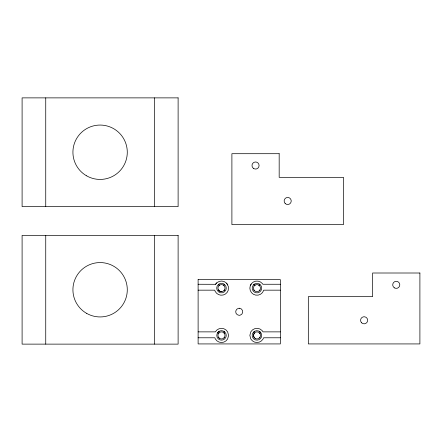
<?xml version="1.0" encoding="UTF-8"?>
<svg xmlns="http://www.w3.org/2000/svg" width="442" height="442" viewBox="0 0 442 442"><rect width="100%" height="100%" fill="white"/><g stroke="black" fill="none" stroke-linecap="round" stroke-linejoin="round"><path stroke-width="0.66" d="M219.193 331.279C216.547 332.682 215.961 336.583 218.083 338.699A4.729 4.729 0 0 0 225.536 337.854L226.028 336.721A4.729 4.729 0 0 0 225.619 333.124L223.917 331.362M250.271 285.725L251.122 284.084M254.454 331.395L252.774 333.18A4.729 4.729 0 0 0 252.415 336.776L252.918 337.903A4.729 4.729 0 0 0 260.382 338.655L261.106 337.655A4.729 4.729 0 0 0 261.465 334.053L260.178 331.975L259.178 331.251M219.116 284.046L217.387 285.775A4.729 4.729 0 0 0 216.917 289.361L217.387 290.504A4.729 4.729 0 0 0 225.575 290.504L226.05 289.361A4.729 4.729 0 0 0 225.575 285.775L223.845 284.046M218.409 333.644L218.972 332.909M259.448 290.648L260.012 289.913M223.989 337.926L224.553 337.191M254.432 332.909L253.393 335.417L254.432 337.926M259.448 337.926L260.012 337.191M223.967 290.665L224.536 289.935M198.115 284.261L215.514 284.305L216.707 282.891M253.509 284.886L254.465 284.112M254.432 285.631L255.167 285.068A3.547 3.547 0 0 1 260.487 288.14A3.547 3.547 0 0 1 255.167 291.212A3.547 3.547 0 0 1 255.167 285.068M218.994 285.609L219.735 285.051A3.547 3.547 0 0 1 225.028 288.167A3.547 3.547 0 0 1 219.685 291.195L218.398 289.886M280.344 284.261L262.808 284.261L262.366 283.571A7.094 7.094 0 0 0 251.498 283.593A7.094 7.094 0 0 0 253.41 294.289A7.094 7.094 0 0 0 263.609 290.549L263.692 290.167L280.344 290.167M198.115 290.167L214.74 290.167L215.182 291.388A7.094 7.094 0 0 0 228.238 290.295L228.409 286.626L226.729 283.366M198.115 331.87L215.342 331.87A7.094 7.094 0 0 1 227.624 331.87L228.575 335.417L227.624 338.964A7.094 7.094 0 0 1 215.342 338.964L214.851 337.782L198.115 337.782M280.344 331.87L263.073 331.87L262.007 330.456A7.094 7.094 0 0 0 250.835 331.809L249.852 335.345L250.763 338.898A7.094 7.094 0 0 0 263.045 339.025L263.576 337.782L280.344 337.782M221.453 291.687L219.685 291.195A3.547 3.547 0 0 1 219.735 285.051M259.194 283.979L260.968 285.665A4.729 4.729 0 0 1 261.537 289.239L261.095 290.388A4.729 4.729 0 0 1 254.332 292.085A4.729 4.729 0 0 1 253.238 285.201A4.729 4.729 0 0 1 260.194 284.709M258.714 285.068L259.448 285.631M223.282 285.084L224.011 285.654M253.868 289.913L254.432 290.648M259.448 332.909L260.012 333.644M223.989 332.909L224.553 333.644M218.409 337.191L218.972 337.926M154.479 97.875L154.479 206.613M154.479 235.387L154.479 344.125M45.741 97.875L45.741 206.613M45.741 235.387L45.741 344.125M218.138 284.797A4.729 4.729 0 0 1 224.823 284.797M215.514 284.305A7.094 7.094 0 0 1 227.785 284.886M217.431 332.981A4.729 4.729 0 0 1 224.884 332.13M253.498 332.174A4.729 4.729 0 0 1 260.962 332.931M198.115 279.626L198.115 343.926L280.344 343.926L280.344 279.626L198.115 279.626M239.349 308.234L238.426 308.323A3.547 3.547 0 0 0 239.111 315.323L240.034 315.229A3.547 3.547 0 0 0 239.343 308.234M178.115 97.875L22.1 97.875L22.1 206.613L178.115 206.613L178.115 97.875M279.173 153.7L231.895 153.7L231.895 224.613L343.473 224.613L343.473 177.336L279.173 177.336L279.173 153.7M178.115 235.387L22.1 235.387L22.1 344.125L178.115 344.125L178.115 235.387M419.9 273.007L372.623 273.007L372.623 296.648L308.323 296.648L308.323 343.926L419.9 343.926L419.9 273.007M86.516 313.301A27.183 27.183 0 0 0 127.29 289.753A27.183 27.183 0 0 0 86.516 266.211A27.183 27.183 0 0 0 86.516 313.301M255.167 338.489A3.547 3.547 0 0 0 260.487 335.417A3.547 3.547 0 0 0 255.167 332.345A3.547 3.547 0 0 0 255.167 338.489M219.707 338.489A3.547 3.547 0 0 0 225.028 335.417A3.547 3.547 0 0 0 219.707 332.345A3.547 3.547 0 0 0 219.707 338.489M86.516 175.789A27.183 27.183 0 0 0 127.29 152.247A27.183 27.183 0 0 0 86.516 128.699A27.183 27.183 0 0 0 86.516 175.789M361.606 322.793A3.547 3.547 0 0 0 367.54 321.207A3.547 3.547 0 0 0 363.197 316.864A3.547 3.547 0 0 0 361.606 322.793M394.491 287.902A3.547 3.547 0 0 0 399.806 284.83A3.547 3.547 0 0 0 394.491 281.758A3.547 3.547 0 0 0 394.491 287.902M285.178 203.486A3.547 3.547 0 0 0 291.107 201.895A3.547 3.547 0 0 0 286.764 197.552A3.547 3.547 0 0 0 285.178 203.486M253.763 168.59A3.547 3.547 0 0 0 259.084 165.518A3.547 3.547 0 0 0 253.763 162.446A3.547 3.547 0 0 0 253.763 168.59"/></g></svg>
